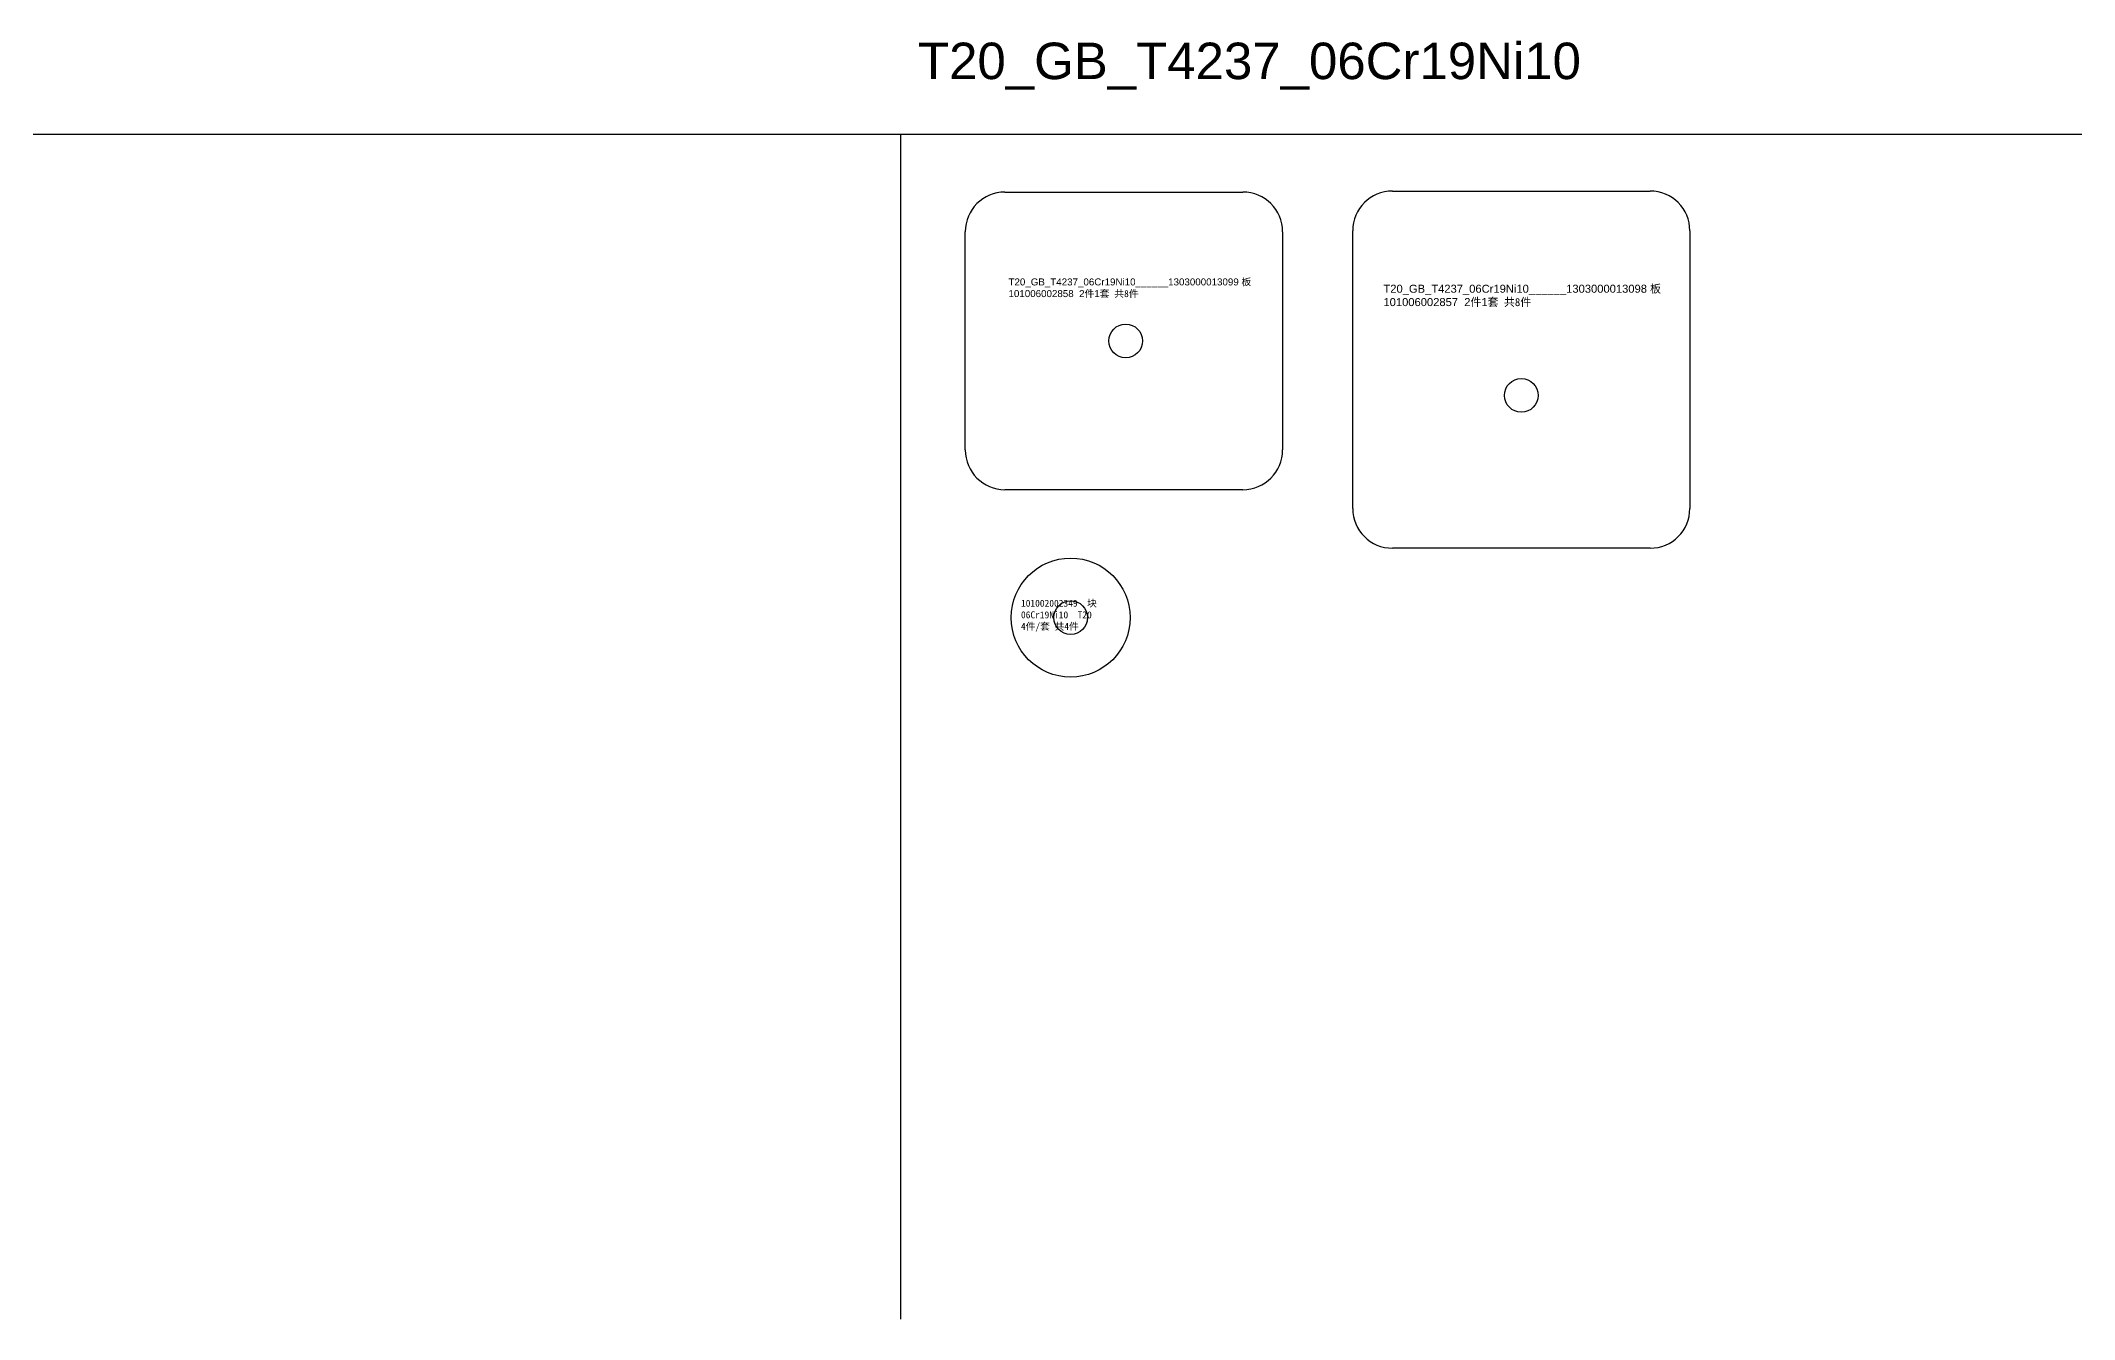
# Model space of a CAD drawing. Extents: x -9926 to 7440, y -3093 to 58.
# Drawn here: x 6415 to 6927, y -264 to 58 of the extents above; entities that cross this region are included whole.
import ezdxf

# ---------------------------------------------------------------- set-up
doc = ezdxf.new("R2010")
doc.units = 0
doc.header["$MEASUREMENT"] = 0
doc.layers.get('0').update_dxf_attribs({"linetype": 'CONTINUOUS'})
doc.layers.add('标注', color=3, linetype='CONTINUOUS')
doc.layers.add('标注层', color=1, linetype='CONTINUOUS')
doc.styles.get("Standard").update_dxf_attribs({"font": 'arial.ttf'})
doc.styles.add('文字', font='SimSun.ttf')

# ---------------------------------------------------------------- blocks, each defined once
blk = doc.blocks.new('1303000013099_板_1010060028')
at = {"color": 7, "linetype": 'CONTINUOUS'}
for p, q in [((29274.33, 3423.93), (29334.33, 3423.93)), ((29264.33, 3358.93), (29264.33, 3413.93)), ((29344.33, 3413.93), (29344.33, 3358.93)), ((29334.33, 3348.93), (29274.33, 3348.93))]:
    blk.add_line(p, q, dxfattribs=at)
blk.add_circle((29304.78, 3386.41), 4.25, dxfattribs=at)
for centre, start, end in [((29274.33, 3413.93), 90, 180), ((29334.33, 3413.93), 0, 90), ((29274.33, 3358.93), 180, 270), ((29334.33, 3358.93), 270, 0)]:
    blk.add_arc(centre, 10, start, end, dxfattribs=at)
at = {"layer": '标注', "insert": (29275.23, 3402.16), "char_height": 1.76299, "attachment_point": 1}
blk.add_mtext_dynamic_manual_height_columns('T20_GB_T4237_06Cr19Ni10______1303000013099 {\\fSimSun|b0|i0|c134|p34;板 }101006002858  2{\\fSimSun|b0|i0|c134|p34;件}1{\\fSimSun|b0|i0|c134|p34;套 共8件}', width=62.4743, gutter_width=0.49, heights=[6.84], dxfattribs=at)
blk = doc.blocks.new('1303000013098_板_1010060028')
at = {"color": 7, "linetype": 'CONTINUOUS'}
for p, q in [((29421.2, 3420.31), (29486.2, 3420.31)), ((29411.2, 3340.31), (29411.2, 3410.31)), ((29496.2, 3410.31), (29496.2, 3340.31)), ((29486.2, 3330.31), (29421.2, 3330.31))]:
    blk.add_line(p, q, dxfattribs=at)
blk.add_circle((29453.7, 3368.81), 4.25, dxfattribs=at)
for centre, start, end in [((29421.2, 3410.31), 90, 180), ((29486.2, 3410.31), 0, 90), ((29421.2, 3340.31), 180, 270), ((29486.2, 3340.31), 270, 0)]:
    blk.add_arc(centre, 10, start, end, dxfattribs=at)
at = {"layer": '标注', "insert": (29418.94, 3396.7), "char_height": 2.01782, "attachment_point": 1}
blk.add_mtext_dynamic_manual_height_columns('T20_GB_T4237_06Cr19Ni10______1303000013098 {\\fSimSun|b0|i0|c134|p34;板 }101006002857  2{\\fSimSun|b0|i0|c134|p34;件}1{\\fSimSun|b0|i0|c134|p34;套 共8件}', width=71.5046, gutter_width=0.561, heights=[7.83], dxfattribs=at)
blk = doc.blocks.new('101002002349__块')
at = {"color": 7, "linetype": 'CONTINUOUS'}
for radius in [15, 4.25]:
    blk.add_circle((22440.67, 27643.5), radius, dxfattribs=at)
at = {"layer": '标注层', "color": 3, "insert": (22428.14, 27648), "char_height": 1.75, "width": 26.5126, "attachment_point": 1, "style": '文字'}
blk.add_mtext('101002002349  块 06Cr19Ni10  T20 \\P4件/套 共4件', dxfattribs=at)

msp = doc.modelspace()

# ---------------------------------------------------------------- linework, layer by layer
at = {"color": 1}
for p, q in [((-9925.56189, 34.82289), (7440.09699, 34.82289)), ((6631.39541, 34.82289), (6631.39541, -263.78054))]:
    msp.add_line(p, q, dxfattribs=at)

# ---------------------------------------------------------------- block references
at = {"color": 2}
for name, p in [('1303000013098_板_1010060028', (-22665.8018, -3399.78226)), ('1303000013099_板_1010060028', (-22616.63052, -3403.6565))]:
    msp.add_blockref(name, p, dxfattribs=at)
at = {"color": 1}
msp.add_blockref('101002002349__块', (-15766.39631, -27730.47078), dxfattribs=at)

# ---------------------------------------------------------------- texts
at = {"color": 1, "insert": (6635.77369, 57.91844), "char_height": 9.2, "width": 161.3719509, "attachment_point": 1}
msp.add_mtext('T20_GB_T4237_06Cr19Ni10', dxfattribs=at)

doc.saveas('drawing.dxf')
